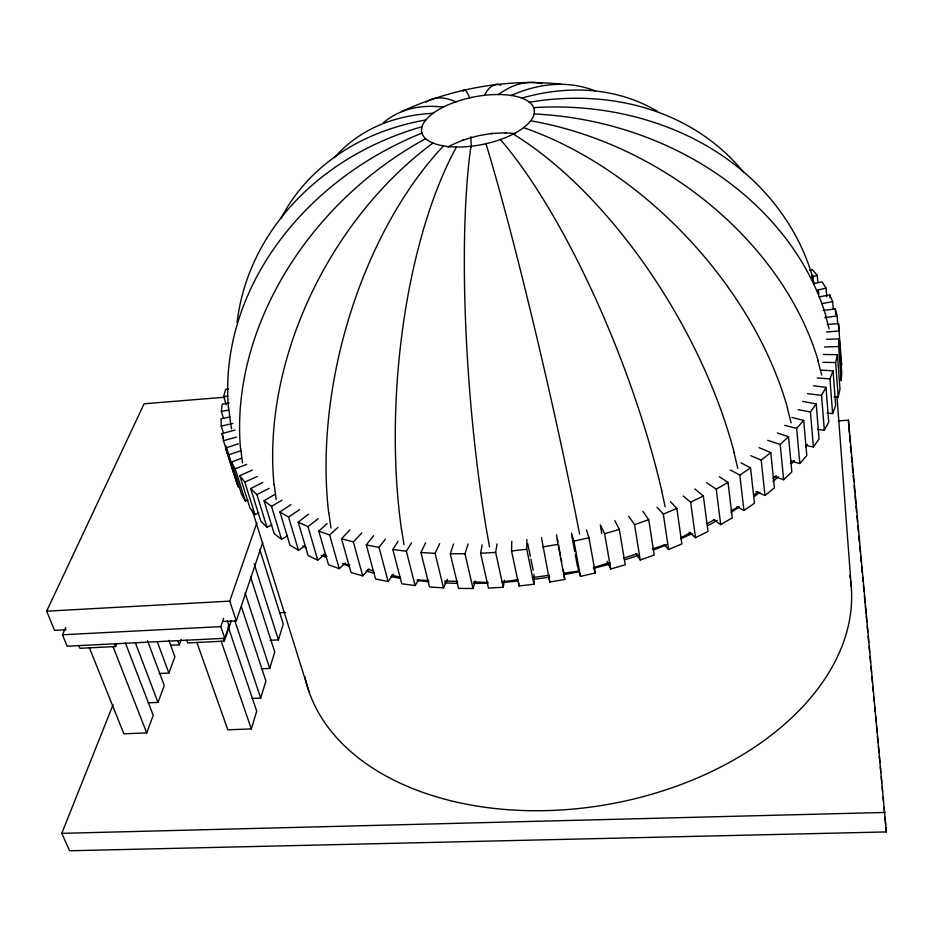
<?xml version="1.0" encoding="UTF-8"?>
<svg xmlns="http://www.w3.org/2000/svg" width="933" height="933" viewBox="0 0 933 933"><rect width="100%" height="100%" fill="white"/><g stroke="black" fill="none" stroke-linecap="round" stroke-linejoin="round"><path stroke-width="1.4" d="M511.785 541.292L511.552 550.995L518.981 585.959L533.979 584.268L534.049 574.448M533.979 584.268L526.76 549.234L526.877 539.531M518.981 585.959L519.028 583.148M839.245 338.866L841.718 373.013L841.193 380.769L838.697 346.516L839.245 338.866L826.556 339.309M223.465 418.206L221.331 411.395L222.194 404.176L229.191 402.916M482.104 544.872L480.612 553.281L488.449 588.082L503.284 587.277L504.403 580.186M503.284 587.277L495.633 552.383L497.056 543.974M833.997 396.91L838.219 397.003L839.992 389.049L837.461 354.668L823.303 354.47M838.219 397.003L835.641 362.529L837.461 354.668M226.183 404.724L223.663 396.595L225.588 389.388L228.328 389.026M196.863 642.336L227.815 729.816L251.315 728.918L256.727 711.144L228.06 626.44M252.062 698.444L260.704 698.082L265.905 680.985L241.367 606.637M261.252 668.809L269.742 668.425L274.745 651.98L250.522 576.827M270.092 640.306L278.431 639.886L283.247 624.06L259.841 549.712M453.531 543.974L450.289 553.77L458.523 588.408L473.019 588.478L475.305 581.037M473.019 588.478L464.972 553.759L468.121 543.927M223.22 621.518L236.306 620.83L262.721 542.505M65.765 627.489L62.464 634.79L67.129 646.196L224.783 638.3L229.017 625.891L227.267 620.725M186.763 640.213L187.743 642.942L224.34 641.123L231.372 620.503M224.783 638.3L220.794 626.614L223.652 618.369M236.306 620.83L229.728 601.132L256.867 522.807M89.381 647.689L123.856 733.793L146.714 732.918L153.222 715.331L125.314 642.72M148.195 702.817L158.015 702.409L164.278 685.498L147.519 640.761M159.228 673.498L168.873 673.055L174.903 656.785L168.908 640.388M170.669 645.228L179.334 644.796L181.27 639.572M827.023 413.121L832.621 413.552L835.676 405.458L833.064 370.879L820.364 370.016M832.621 413.552L829.938 378.88L833.064 370.879M838.254 420.923L848.424 420.188L886.35 831.933L69.59 850.768L61.788 833.344L113.045 704.788M78.885 645.613L79.981 648.307L115.564 646.534L116.625 643.945M425.588 542.808L420.935 552.511L429.53 586.974L443.525 587.895L447.432 579.3M66.173 629.728L54.546 630.335L46.65 611.185L144.114 403.779L224.783 397.225M443.525 587.895L435.105 553.351L439.688 543.612M817.46 429.332L824.364 430.265L828.726 422.101L825.973 387.335L813.459 385.784M824.364 430.265L821.541 395.405L825.973 387.335M398.088 541.222L392.84 549.537L401.761 583.79L415.127 585.551L418.754 579.533M415.127 585.551L406.356 551.205L411.546 542.843M805.354 445.379L813.424 446.977L819.092 438.837L816.188 403.896L802.602 401.388M813.424 446.977L810.427 411.966L816.188 403.896M373.538 535.682L366.296 544.919L375.521 578.961L388.105 581.516L393.586 574.25M388.105 581.516L379.02 547.368L385.422 539.122M790.764 461.089L799.838 463.538L806.788 455.502L803.686 420.41L791.895 417.424M799.838 463.538L796.619 428.387L803.686 420.41M349.91 529.862L341.536 538.738L351.018 572.559L362.727 575.871L369.095 568.873M362.727 575.871L353.362 541.945L361.712 533M774.063 476.413L783.662 479.76L791.86 471.9L788.513 436.691L777.282 432.994M783.662 479.76L780.175 444.493L788.513 436.691M327.121 523.6L318.783 531.11L328.486 564.71L339.215 568.71L345.35 563.007M318.783 531.11L329.617 535.006L337.956 527.437M753.596 495.446L757.911 491.679M773.049 478.489L776.291 475.667M790.344 463.421L793.586 460.599M755.975 491.493L764.978 495.47L774.39 487.889L770.763 452.575L759.054 447.665M308.473 514.176L298.198 522.142L308.077 555.508L317.756 560.15L325.605 553.887M764.978 495.47L761.2 460.121L770.763 452.575M298.198 522.142L307.96 526.667L318.246 518.643M290.968 504.555L279.935 511.972L289.941 545.105L298.49 550.318L305.021 545.817M736.825 506.549L743.928 510.468L754.47 503.249L750.54 467.876L740.942 462.826M279.935 511.972L288.542 517.069L299.598 509.593M730.247 469.964L739.834 475.06L750.54 467.876M274.559 494.595L264.074 500.741L274.174 533.641L281.568 539.356L287.317 535.904M264.074 500.741L271.503 506.339L282.023 500.146M713.5 519.634L720.696 524.603L732.288 517.827L728.008 482.408L719.331 476.705M706.526 482.676L716.241 489.16L728.008 482.408M680.495 537.979L690.642 532.533M707.109 523.681L714.713 519.588M731.192 510.736L738.796 506.654M262.838 482.384L250.685 488.6L260.843 521.244L267.036 527.39L271.841 524.882M250.685 488.6L256.902 494.63L269.101 488.356M689.172 532.195L695.493 537.665L708.007 531.437L703.365 495.994L694.77 488.892M683.189 495.959L690.653 502.222L703.365 495.994M252.318 470.092L239.804 475.667L249.974 508.077L254.966 514.584L258.674 512.905M239.804 475.667L244.796 482.058L257.368 476.436M664.098 544.569L668.576 549.525L681.895 543.904L676.845 508.462L670.454 501.697M656.995 507.284L663.316 514.095L676.845 508.462M401.47 111.633C450.977 88.728 506.572 78.22 560.955 84.203M241.624 458.173L231.431 462.103L241.577 494.28L245.356 501.079L247.886 500.088M231.431 462.103L235.209 468.786L246.744 464.331M635.874 553.654L640.225 560.01L654.208 555.077L648.738 519.669L642.802 511.366M628.702 516.276L634.545 524.626L648.738 519.669M241.052 450.674L228.107 454.954L225.541 448.05L238.405 443.793M593.306 567.8L609.797 562.517M623.536 558.132L637.274 553.736M652.389 548.896L666.139 544.51M607.01 561.316L610.742 568.99L625.238 564.803L619.337 529.466L614.859 520.672M600.257 524.859L604.631 533.688L619.337 529.466M225.541 448.05L238.218 487.003L223.465 440.691L222.077 433.623L234.964 430.043M809.564 270.302L812.281 269.544L817.285 275.41L817.856 282.582M223.465 440.691L236.434 437.087M811.815 276.938L817.285 275.41M571.474 533.256L573.923 541.152L588.968 537.711L595.312 572.979L580.478 576.361L578.028 568.36M229.95 416.911L220.993 418.952L221.226 426.124L223.395 432.994M813.518 283.76L822.043 281.813L826.067 288.122L826.731 296.799M221.226 426.124L232.818 423.489M817.063 290.175L826.067 288.122M819.151 296.857L829.752 294.956L832.726 301.662L833.239 308.648M221.331 411.395L228.375 410.123M822.055 303.575L832.726 301.662M542.773 546.948L557.992 544.336L564.78 579.486L549.77 582.04L541.455 537.431M502.374 581.9L518.048 579.673M532.288 577.655L549.385 575.241M563.637 573.224L579.311 570.996M823.011 310.526L835.28 308.905L837.134 315.972L837.752 324.416M223.663 396.595L227.804 396.047M824.784 317.593L837.134 315.972M511.552 550.995L526.76 549.234M827.338 324.509L838.475 323.576L839.164 330.958L826.556 332.008M480.612 553.281L495.633 552.383M46.65 611.185L229.728 601.132M279.97 612.771L285.44 612.48M62.464 634.79L220.794 626.614M824.515 347.006L838.697 346.516M61.788 833.344L885.044 812.445M450.289 553.77L464.972 553.759M822.824 362.319L835.641 362.529M417.144 580.046L428.714 580.431M444.621 580.967L457.625 581.399M473.532 581.935L487.994 582.414M420.935 552.511L435.105 553.351M817.191 377.993L829.938 378.88M392.84 549.537L406.356 551.205M807.57 393.644L821.541 395.405M798.17 409.657L810.427 411.966M366.296 544.919L379.02 547.368M342.656 563.439L349.665 565.106M367.894 569.468L373.503 570.809M391.732 575.16L400.14 577.177M784.805 425.355L796.619 428.387M341.536 538.738L353.362 541.945M767.684 440.318L780.175 444.493M750.797 455.701L761.2 460.121M323.145 554.225L326.97 556.278M113.01 646.511L146.714 732.918M114.514 643.828L115.564 646.534M135.25 642.522L158.015 702.409M157.362 641.974L168.873 673.055M177.865 640.714L179.334 644.796M221.156 641.123L251.315 728.918M223.407 638.37L224.34 641.123M234.708 620.445L260.704 698.082M245.076 592.933L269.742 668.425M586.425 529.839L588.968 537.711M594.041 568.99L595.312 572.979M254.161 563.824L278.431 639.886M222.077 433.623L223.384 437.752M225.996 446.032L231.641 463.946M235.209 468.786L245.356 501.079M244.796 482.058L254.966 514.584M252.272 510.328L309.115 691.948M256.902 494.63L267.036 527.39M271.503 506.339L281.568 539.356M288.542 517.069L298.49 550.318M307.96 526.667L317.756 560.15M825.507 315.179L829.157 328.941M811.722 274.722L814.334 284.273M329.617 535.006L339.215 568.71M817.961 360.651L821.728 375.089M787.324 407.896L791.102 422.964M734.084 452.773L737.781 468.401M661.66 490.758L665.159 506.782M527.74 543.717L530.317 556.29M530.889 559.089L533.186 570.261M576.384 517.71L579.58 533.933M232.317 466.523L233.507 472.506M557.374 539.041L557.911 541.84M558.459 544.65L560.616 555.858M561.153 558.657L561.701 561.468M573.923 541.152L580.478 576.361M571.847 536.148L574.728 551.59M575.253 554.4L577.609 567.031M489.498 546.89L486.641 530.725A303.12 50.93 85.5 0 1 470.908 146.493M230.824 424.69L231.594 428.9M600.502 526.27L601.727 533.303M403.977 544.604L401.47 528.708M604.631 533.688L610.742 568.99M330.97 528.008L328.778 512.567M634.545 524.626L640.225 560.01M276.168 499.61L274.232 484.752M242.475 462.838L240.714 448.633M230.603 423.279L228.643 407.756M563.322 569.876L564.78 579.486M556.569 534.831L557.992 544.336M663.316 514.095L668.576 549.525M548.814 575.16L549.77 582.04M690.653 502.222L695.493 537.665M716.241 489.16L720.696 524.603M739.834 475.06L743.928 510.468M850.08 442.102L849.485 435.058M850.476 446.452L851.024 452.248M851.421 456.599L851.969 462.395M852.237 465.299L852.914 472.541M853.182 475.433L853.718 481.23M854.127 485.58L854.791 492.834M855.071 495.726L855.736 502.969M856.004 505.873L856.552 511.669M856.949 516.019L857.497 521.815M857.894 526.154L858.442 531.962M858.838 536.3L859.386 542.096M859.783 546.446L860.319 552.243M860.727 556.593L861.264 562.389M861.672 566.739L862.209 572.535M862.617 576.886L863.025 581.224M863.422 585.574L863.97 591.37M864.366 595.721L865.043 602.963M865.311 605.867L865.987 613.109M866.256 616.013L866.792 621.81M867.2 626.148L867.737 631.944M868.145 636.294L868.681 642.091M869.09 646.441L869.626 652.237M870.034 656.587L870.571 662.383M870.979 666.733L871.515 672.53M871.923 676.88L872.46 682.676M872.868 687.015L873.265 691.365M873.813 697.161L874.209 701.511M874.757 707.307L875.154 711.657M875.562 716.008L876.099 721.804M876.507 726.142L877.043 731.938M877.452 736.289L877.988 742.085M878.396 746.435L878.933 752.231M879.341 756.581L879.877 762.378M880.285 766.728L880.822 772.524M881.23 776.862L881.767 782.659M882.175 787.009L882.571 791.359M883.119 797.155L883.516 801.505M884.052 807.302L884.461 811.652M884.997 817.448L885.674 824.69M885.942 827.594L886.35 831.933M841.041 358.727L841.624 364.978L838.475 323.576M812.748 275.258L812.981 278.116M818.533 291.201L818.766 294.07M829.752 294.956L829.973 297.86M836.983 396.572L851.234 586.554M835.28 308.905L835.688 314.514M848.424 420.188L849.287 432.352M807.418 444.516A302.455 167.882 -10.8 0 1 805.692 446.86M794.251 460.68A302.455 167.882 -10.8 0 1 791.394 463.794M778.344 476.716A302.455 167.882 -10.8 0 1 772.967 481.533M759.882 492.286A302.455 167.882 -10.8 0 1 754.319 496.496M739.263 507.016A302.455 167.882 -10.8 0 1 730.959 512.322M717.325 520.404A302.455 167.882 -10.8 0 1 707.506 525.78M692.181 533.501A302.455 167.882 -10.8 0 1 680.705 538.819M666.5 544.872A302.455 167.882 -10.8 0 1 653.31 550.015M638.615 555.252A302.455 167.882 -10.8 0 1 625.005 559.66M610.077 564.022A302.455 167.882 -10.8 0 1 593.563 568.314M579.44 571.544A302.455 167.882 -10.8 0 1 563.754 574.67M549.747 577.061A302.455 167.882 -10.8 0 1 533.023 579.416M517.64 581.119A302.455 167.882 -10.8 0 1 502.234 582.367M487.959 583.113A302.455 167.882 -10.8 0 1 473.544 583.452M457.636 583.347A302.455 167.882 -10.8 0 1 444.609 582.845M428.818 581.749A302.455 167.882 -10.8 0 1 417.378 580.594M400.549 578.297A302.455 167.882 -10.8 0 1 390.834 576.629M374.541 573.212A302.455 167.882 -10.8 0 1 366.202 571.136M348.802 566.028A302.455 167.882 -10.8 0 1 343.344 564.185M325.197 557.094A302.455 167.882 -10.8 0 1 321.267 555.345M306.374 547.858A302.455 167.882 -10.8 0 1 302.875 545.875M486.035 143.927A303.33 16.048 77.1 0 1 576.419 517.815M500.566 139.728A303.132 81.871 68.6 0 1 661.765 490.84M513.453 134.189A302.584 141.583 59 0 1 734.236 452.82M523.775 127.728A301.86 190.927 47 0 1 787.51 407.908M530.807 120.823A301.184 226.754 31 0 1 818.171 360.639M534.119 113.966A300.741 247.14 9 0 1 825.705 315.132M533.536 107.645A300.566 251.257 -17.5 0 1 811.908 274.652M529.186 102.28A300.659 239.035 -42.3 0 1 743.881 172.57M521.442 98.198A301.091 210.975 -61.2 0 1 657.485 111.365M510.864 95.644A301.767 168.453 -75 0 1 594.788 90.711M498.199 94.758A302.502 113.908 -85.6 0 1 541.933 83.655M484.25 95.586A303.05 50.895 85.5 0 1 500.869 85.148M463.025 91.212A303.26 16.036 77.1 0 1 469.917 98.047M426.206 102.175A303.062 81.836 68.6 0 1 456.12 102M383.195 122.899A302.514 141.524 59 0 1 443.7 107.178M334.469 157.607A301.802 190.857 47.1 0 1 433.472 113.29M280.903 218.544A301.137 226.696 31 0 1 426.124 119.925M237.075 322.328A300.718 247.117 9.1 0 1 422.183 126.666M228.445 407.768A300.554 251.269 -17.4 0 1 421.973 133.081M240.516 448.668A300.671 239.07 -42.2 0 1 425.588 138.714M274.045 484.822A301.126 211.033 -61.2 0 1 432.854 143.146M328.638 512.66A301.826 168.511 -75 0 1 443.338 146.061M401.377 528.813A302.572 113.954 -85.6 0 1 456.33 147.216M505.243 133.116A261.928 98.338 -85.6 0 1 506.397 132.299M515.564 133.664A55.56 15.185 -4.5 0 0 505.219 132.906A55.56 13.983 -7.4 0 0 491.434 133.617A55.583 13.459 -10.5 0 0 477.276 136.02A55.595 13.61 -13.6 0 0 463.643 139.95A55.63 14.462 -16.6 0 0 451.397 145.175A55.653 15.931 -19.4 0 0 447.992 147.099M491.458 133.827A262.278 43.898 85.5 0 1 491.889 133.057M471.422 147.262A262.406 13.832 77.1 0 1 470.873 136.696M462.675 139.717A262.278 70.581 68.6 0 1 463.689 140.16M849.765 575.439A277.136 182.693 -10.2 0 1 850.231 578.192M850.628 580.967A277.136 182.693 -10.2 0 1 607.546 804.479A277.136 182.693 -10.2 0 1 304.846 676.6M456.249 146.947A56.738 31.979 -15.6 0 0 470.85 146.224A56.703 32.468 -12.4 0 0 485.976 143.659A56.68 32.34 -9.2 0 0 500.531 139.449A56.656 31.57 -6.1 0 0 513.442 133.909A56.645 30.241 -3.5 0 0 523.775 127.436A56.621 28.422 -1.6 0 0 530.807 120.532A56.61 26.252 -0.4 0 0 534.119 113.674A56.598 23.873 0 0 0 533.536 107.353A56.586 21.459 -0.4 0 0 529.186 101.977A56.586 19.161 -1.5 0 0 521.43 97.883A56.586 17.132 -3.2 0 0 510.852 95.341A56.586 15.534 -5.4 0 0 498.164 94.455A56.598 14.45 -7.9 0 0 484.204 95.283A56.61 13.972 -10.7 0 0 469.859 97.755A56.633 14.112 -13.4 0 0 456.039 101.697A56.656 14.881 -16.1 0 0 443.607 106.887A56.691 16.211 -18.4 0 0 433.379 112.998A56.715 18.007 -20.4 0 0 426.019 119.646A56.738 20.164 -21.9 0 0 422.066 126.398A56.761 22.532 -22.7 0 0 421.856 132.813A56.773 24.946 -22.8 0 0 425.471 138.446A56.773 27.244 -22.1 0 0 432.749 142.889A56.773 29.261 -20.6 0 0 443.245 145.793A56.75 30.882 -18.4 0 0 456.249 146.947"/></g></svg>
